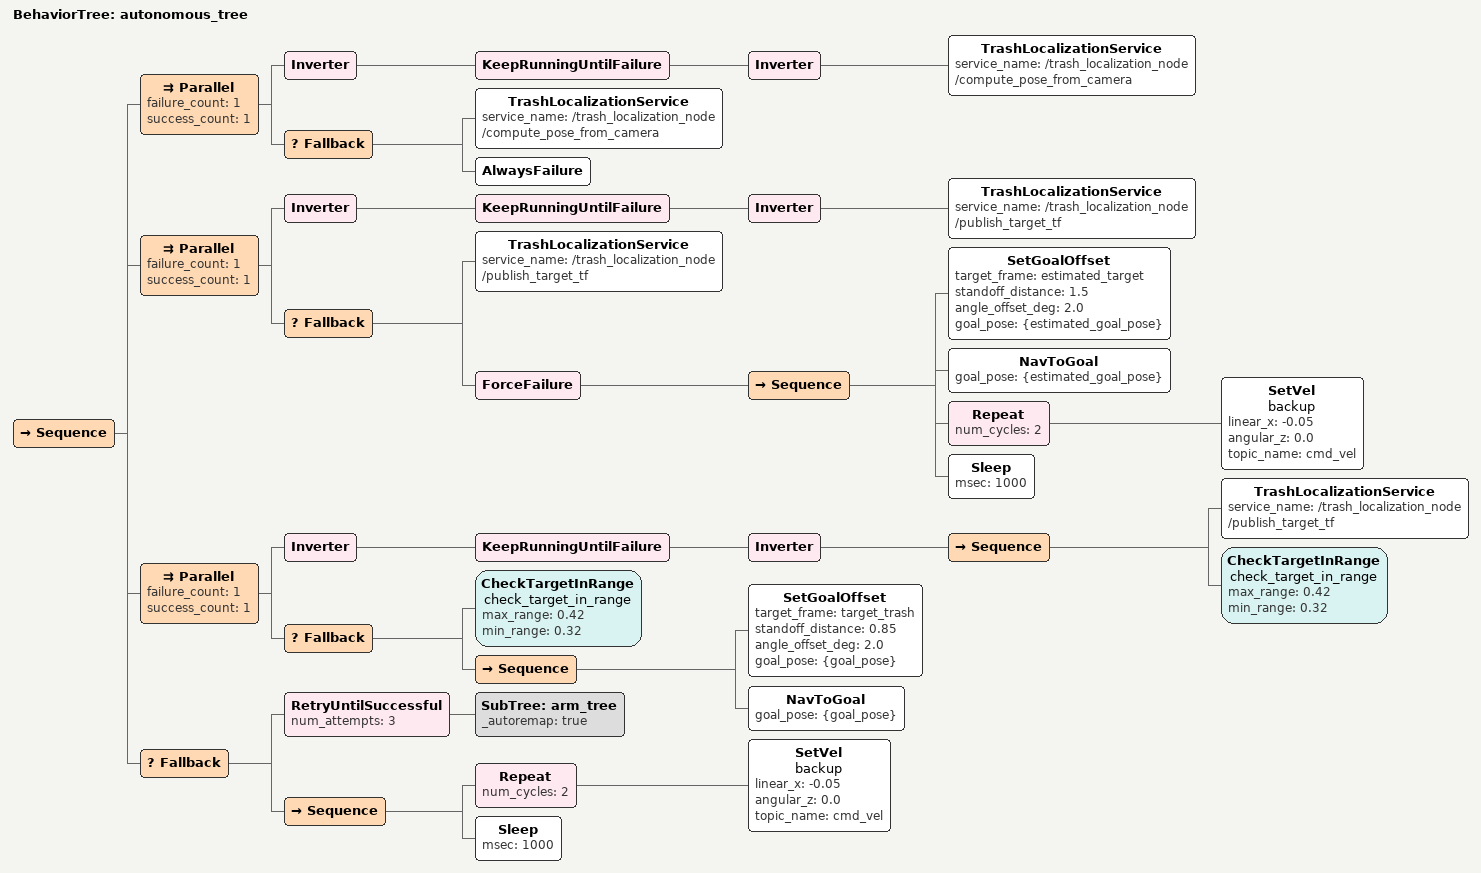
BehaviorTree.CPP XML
<?xml version="1.0" encoding="UTF-8"?>
<root BTCPP_format="4">
  <BehaviorTree ID="autonomous_tree">
    <Sequence>
      <Parallel failure_count="1"
                success_count="1">
        <Inverter>
          <KeepRunningUntilFailure>
            <Inverter>
              <TrashLocalizationService service_name="/trash_localization_node/compute_pose_from_camera"/>
            </Inverter>
          </KeepRunningUntilFailure>
        </Inverter>
        <Fallback>
          <TrashLocalizationService service_name="/trash_localization_node/compute_pose_from_camera"/>
          <AlwaysFailure/>
        </Fallback>
      </Parallel>
      <Parallel failure_count="1"
                success_count="1">
        <Inverter>
          <KeepRunningUntilFailure>
            <Inverter>
              <TrashLocalizationService service_name="/trash_localization_node/publish_target_tf"/>
            </Inverter>
          </KeepRunningUntilFailure>
        </Inverter>
        <Fallback>
          <TrashLocalizationService service_name="/trash_localization_node/publish_target_tf"/>
          <ForceFailure>
            <Sequence>
              <SetGoalOffset target_frame="estimated_target"
                             standoff_distance="1.5"
                             angle_offset_deg="2.0"
                             goal_pose="{estimated_goal_pose}"/>
              <NavToGoal goal_pose="{estimated_goal_pose}"/>
              <Repeat num_cycles="2">
                <SetVel name="backup"
                        linear_x="-0.05"
                        angular_z="0.0"
                        topic_name="cmd_vel"/>
              </Repeat>
              <Sleep msec="1000"/>
            </Sequence>
          </ForceFailure>
        </Fallback>
      </Parallel>
      <Parallel failure_count="1"
                success_count="1">
        <Inverter>
          <KeepRunningUntilFailure>
            <Inverter>
              <Sequence>
                <TrashLocalizationService service_name="/trash_localization_node/publish_target_tf"/>
                <CheckTargetInRange name="check_target_in_range"
                                    max_range="0.42"
                                    min_range="0.32"/>
              </Sequence>
            </Inverter>
          </KeepRunningUntilFailure>
        </Inverter>
        <Fallback>
          <CheckTargetInRange name="check_target_in_range"
                              max_range="0.42"
                              min_range="0.32"/>

          <Sequence>
            <SetGoalOffset target_frame="target_trash"
                            standoff_distance="0.85"
                            angle_offset_deg="2.0"
                            goal_pose="{goal_pose}"/>
            <NavToGoal goal_pose="{goal_pose}"/>
          </Sequence>
        </Fallback>
      </Parallel>
      <Fallback>
        <RetryUntilSuccessful num_attempts="3">
          <SubTree ID="arm_tree"
                  _autoremap="true"/>
        </RetryUntilSuccessful>
        <Sequence>
          <Repeat num_cycles="2">
          <SetVel name="backup"
                  linear_x="-0.05"
                  angular_z="0.0"
                  topic_name="cmd_vel"/>
          </Repeat>
          <Sleep msec="1000"/>
        </Sequence>

      </Fallback>

    </Sequence>
  </BehaviorTree>
</root>
